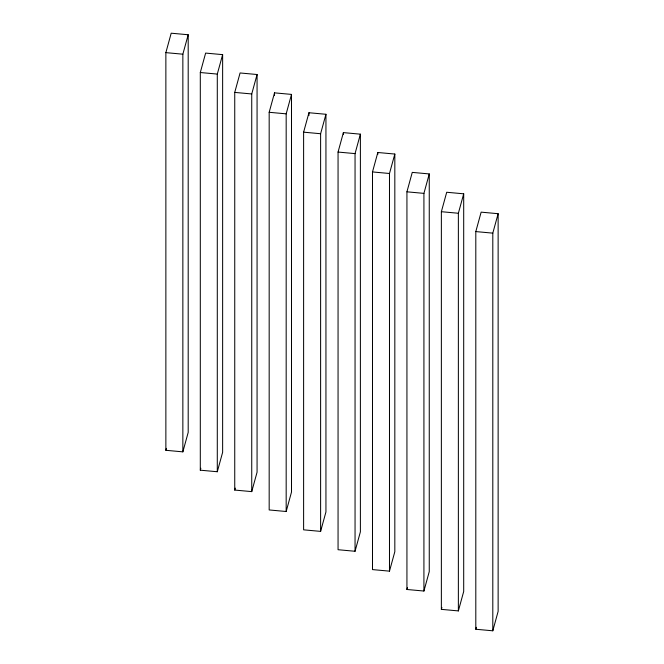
<?xml version="1.0" encoding="UTF-8"?>
<svg xmlns="http://www.w3.org/2000/svg" width="664" height="664" viewBox="0 0 664 664"><rect width="100%" height="100%" fill="white"/><g stroke="black" fill="none" stroke-linecap="round" stroke-linejoin="round"><path stroke-width="1" d="M165.867 52.639L171.196 33.2L188.194 34.752L188.194 432.413L182.857 451.852L165.867 450.3L165.867 52.639L182.857 54.191L188.194 34.752M200.304 72.525L205.632 53.087L222.631 54.639L222.631 452.3L217.294 471.739L200.304 470.187L200.304 72.525L217.294 74.078L222.631 54.639M234.741 92.404L240.077 72.965L257.068 74.517L257.068 472.179L251.739 491.617L234.741 490.065L234.741 92.404L251.739 93.956L257.068 74.517M165.867 450.3L166.398 448.358M269.177 112.291L274.514 92.852L291.504 94.404L291.504 492.065L286.176 511.504L269.177 509.952L269.177 112.291L286.176 113.843L291.504 94.404M200.304 470.187L200.835 468.236M303.614 132.169L308.951 112.731L325.941 114.283L325.941 511.944L320.612 531.383L303.614 529.831L303.614 132.169L320.612 133.73L325.941 114.283M234.741 490.065L235.272 488.123M338.059 152.056L343.388 132.617L360.386 134.169L360.386 531.831L355.049 551.269L338.059 549.717L338.059 152.056L355.049 153.608L360.386 134.169M372.496 171.934L377.824 152.496L394.823 154.048L394.823 551.709L389.486 571.148L372.496 569.596L372.496 171.934L389.486 173.495L394.823 154.048M406.932 191.821L412.261 172.383L429.259 173.935L429.259 571.596L423.922 591.035L406.932 589.483L406.932 191.821L423.922 193.373L429.259 173.935M441.369 211.7L446.706 192.261L463.696 193.813L463.696 591.475L458.367 610.913L441.369 609.361L441.369 211.7L458.367 213.26L463.696 193.813M475.806 231.587L481.143 212.148L498.133 213.7L498.133 611.361L492.804 630.8L475.806 629.248L475.806 231.587L492.804 233.139L498.133 213.7M406.932 589.483L407.464 587.54M441.369 609.361L441.9 607.419M475.806 629.248L476.345 627.306M492.804 233.139L492.804 630.8M458.367 213.26L458.367 610.913M423.922 193.373L423.922 591.035M389.486 173.495L389.486 571.148M377.824 152.496L377.824 154.338M355.049 153.608L355.049 551.269M343.388 132.617L343.388 134.452M320.612 133.73L320.612 531.383M308.951 112.731L308.951 115.495M286.176 113.843L286.176 511.504M274.514 92.852L274.514 95.608M251.739 93.956L251.739 491.617M217.294 74.078L217.294 471.739M182.857 54.191L182.857 451.852"/></g></svg>
